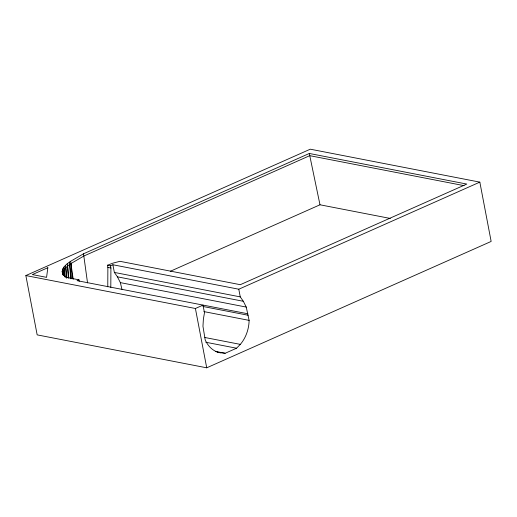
<?xml version="1.0" encoding="UTF-8"?>
<svg xmlns="http://www.w3.org/2000/svg" width="517" height="517" viewBox="0 0 517 517"><rect width="100%" height="100%" fill="white"/><g stroke="black" fill="none" stroke-linecap="round" stroke-linejoin="round"><path stroke-width="0.78" d="M107.775 286.806L107.872 267.425L107.458 265.227L112.926 263.14L119.95 261.318L240.302 284.693L466.799 184.065L309.308 153.471L83.521 253.789L70.622 261.305C66.628 264.084 60.728 268.187 62.538 273.836M110.806 287.4L110.916 268.013L110.496 265.816L107.458 265.227M62.505 273.745C63.119 269.034 67.423 266.016 71.042 263.502L83.941 255.986L309.728 155.669L464.053 185.648M217.127 352.167L225.16 353.273L236.547 348.219L240.315 344.38A30.477 23.052 -79 0 0 249.123 320.378L246.247 307.079L243.345 301.288L240.256 296.887L238.796 289.216L112.893 264.762L110.496 265.816M25.85 275.561L310.278 149.187L479.834 182.126L491.15 241.439L206.722 367.813L37.166 334.874L25.85 275.561L195.407 308.494L203.007 305.12L204.473 312.785L203.394 319.047L202.961 326.311L205.197 339.895A30.477 23.052 -79 0 0 221.069 352.93M170.326 271.283L319.991 204.79L390.296 218.445M238.796 289.216L479.834 182.126M79.23 281.28L78.952 279.82L77.065 280.653L247.863 313.787M107.872 267.425L110.916 268.013M112.893 264.762L114.354 272.427L240.256 296.887M114.354 272.427L117.443 276.834L243.345 301.288M117.443 276.834L120.345 282.625L246.247 307.079M78.952 279.82L65.885 277.28L63.009 273.92L62.085 271.554M203.007 306.484L248.141 315.247M203.982 311.609L249.123 320.378M204.855 337.491L240.315 344.38M205.818 342.248L236.547 348.219M215.705 351.437L225.16 353.273M120.345 282.625L121.96 289.326M319.991 204.79L309.308 153.471M195.407 308.494L206.722 367.813M83.521 253.789L87.535 282.902M70.622 261.305L73.194 279.309M69.381 262.132L71.294 278.773M67.242 263.76L68.826 277.991M65.452 265.383L66.809 278.01M64.037 266.985L65.116 277.209M62.996 268.556L63.778 275.567M62.344 270.081L62.925 274.689M63.171 274.107L63.449 275.567M62.79 273.538L63.068 275.005M71.042 263.502L72.238 278.753M62.751 272.336L62.88 274.74M69.801 264.329L70.577 278.779M67.656 265.958L68.302 277.997M65.872 267.58L66.428 278.017M64.451 269.183L64.838 276.408M63.417 270.753L63.669 275.567M47.848 267.709L46.575 277.351L32.371 274.585L47.848 267.709"/></g></svg>
